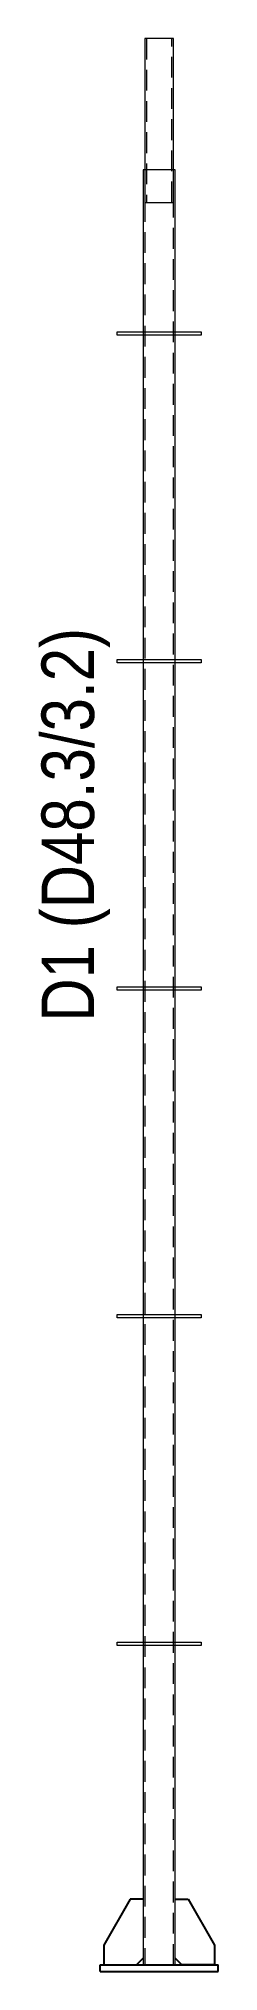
# Model space of a CAD drawing. Header units: millimetres. Extents: x 2103 to 2130, y 788 to 1083.
import ezdxf
from ezdxf.enums import TextEntityAlignment as Align

# ---------------------------------------------------------------- set-up
doc = ezdxf.new("R2010")
doc.units = ezdxf.units.MM
doc.linetypes.add('HIDDEN2', pattern=[4.7625, 3.175, -1.5875])
for name, color, linetype, lineweight in [('ISKELE DETAY GIZLI (BEYKENT)', 8, 'HIDDEN2', 15), ('ISKELE DIKEY (BEYKENT)', 150, 'Continuous', 20), ('ISKELE FLANS (BEYKENT)', 160, 'Continuous', 20), ('ISKELE TABAN (BEYKENT)', 7, 'Continuous', 25), ('YAZI (BEYKENT)', 4, 'Continuous', 20)]:
    doc.layers.add(name, color=color, linetype=linetype, lineweight=lineweight)
doc.styles.add('YAZI (BEYKENT)', font='')
doc.styles.get('YAZI (BEYKENT)').set_extended_font_data('Bahnschrift Light Condensed')

msp = doc.modelspace()

# ---------------------------------------------------------------- linework, layer by layer
at = {"layer": 'ISKELE DETAY GIZLI (BEYKENT)'}
for points in [[(2119.55, 1057.52), (2123.38, 1057.52), (2123.38, 1082.52), (2119.55, 1082.52)], [(2119.3, 788.52), (2123.63, 788.52), (2123.63, 1062.52), (2119.3, 1062.52)]]:
    msp.add_lwpolyline(points, close=True, dxfattribs=at)
at = {"layer": 'ISKELE DIKEY (BEYKENT)'}
for points in [[(2119.3, 1057.52), (2123.63, 1057.52), (2123.63, 1082.52), (2119.3, 1082.52)], [(2119.05, 788.52), (2123.88, 788.52), (2123.88, 1062.52), (2119.05, 1062.52)]]:
    msp.add_lwpolyline(points, close=True, dxfattribs=at)
at = {"layer": 'ISKELE FLANS (BEYKENT)'}
for points in [[(2115.05, 1037.77), (2127.88, 1037.77), (2127.88, 1037.27), (2115.05, 1037.27)], [(2115.05, 987.77), (2127.88, 987.77), (2127.88, 987.27), (2115.05, 987.27)], [(2115.05, 937.77), (2127.88, 937.77), (2127.88, 937.27), (2115.05, 937.27)], [(2115.05, 887.77), (2127.88, 887.77), (2127.88, 887.27), (2115.05, 887.27)], [(2115.05, 837.77), (2127.88, 837.77), (2127.88, 837.27), (2115.05, 837.27)]]:
    msp.add_lwpolyline(points, close=True, dxfattribs=at)
at = {"layer": 'ISKELE TABAN (BEYKENT)', "ltscale": 0.5}
for p, q in [((2117.03, 798.52), (2113.05, 791.52)), ((2119.03, 798.52), (2117.03, 798.52)), ((2123.9, 798.52), (2125.9, 798.52)), ((2125.9, 798.52), (2129.88, 791.52)), ((2113.05, 791.52), (2113.05, 788.52)), ((2129.88, 791.52), (2129.88, 788.52)), ((2112.47, 787.52), (2112.47, 788.52)), ((2112.47, 788.52), (2130.47, 788.52)), ((2113.05, 788.52), (2118.03, 788.52)), ((2118.03, 788.52), (2119.03, 789.52)), ((2124.9, 788.52), (2123.9, 789.52)), ((2129.88, 788.52), (2124.9, 788.52)), ((2130.47, 787.52), (2130.47, 788.52)), ((2112.47, 787.52), (2130.47, 787.52))]:
    msp.add_line(p, q, dxfattribs=at)

# ---------------------------------------------------------------- texts
at = {"layer": 'YAZI (BEYKENT)', "style": 'YAZI (BEYKENT)'}
msp.add_text('D1 (D48.3/3.2)', height=8, rotation=90, dxfattribs=at).set_placement((2107.55, 962.52), align=Align.MIDDLE_CENTER)

doc.saveas('drawing.dxf')
